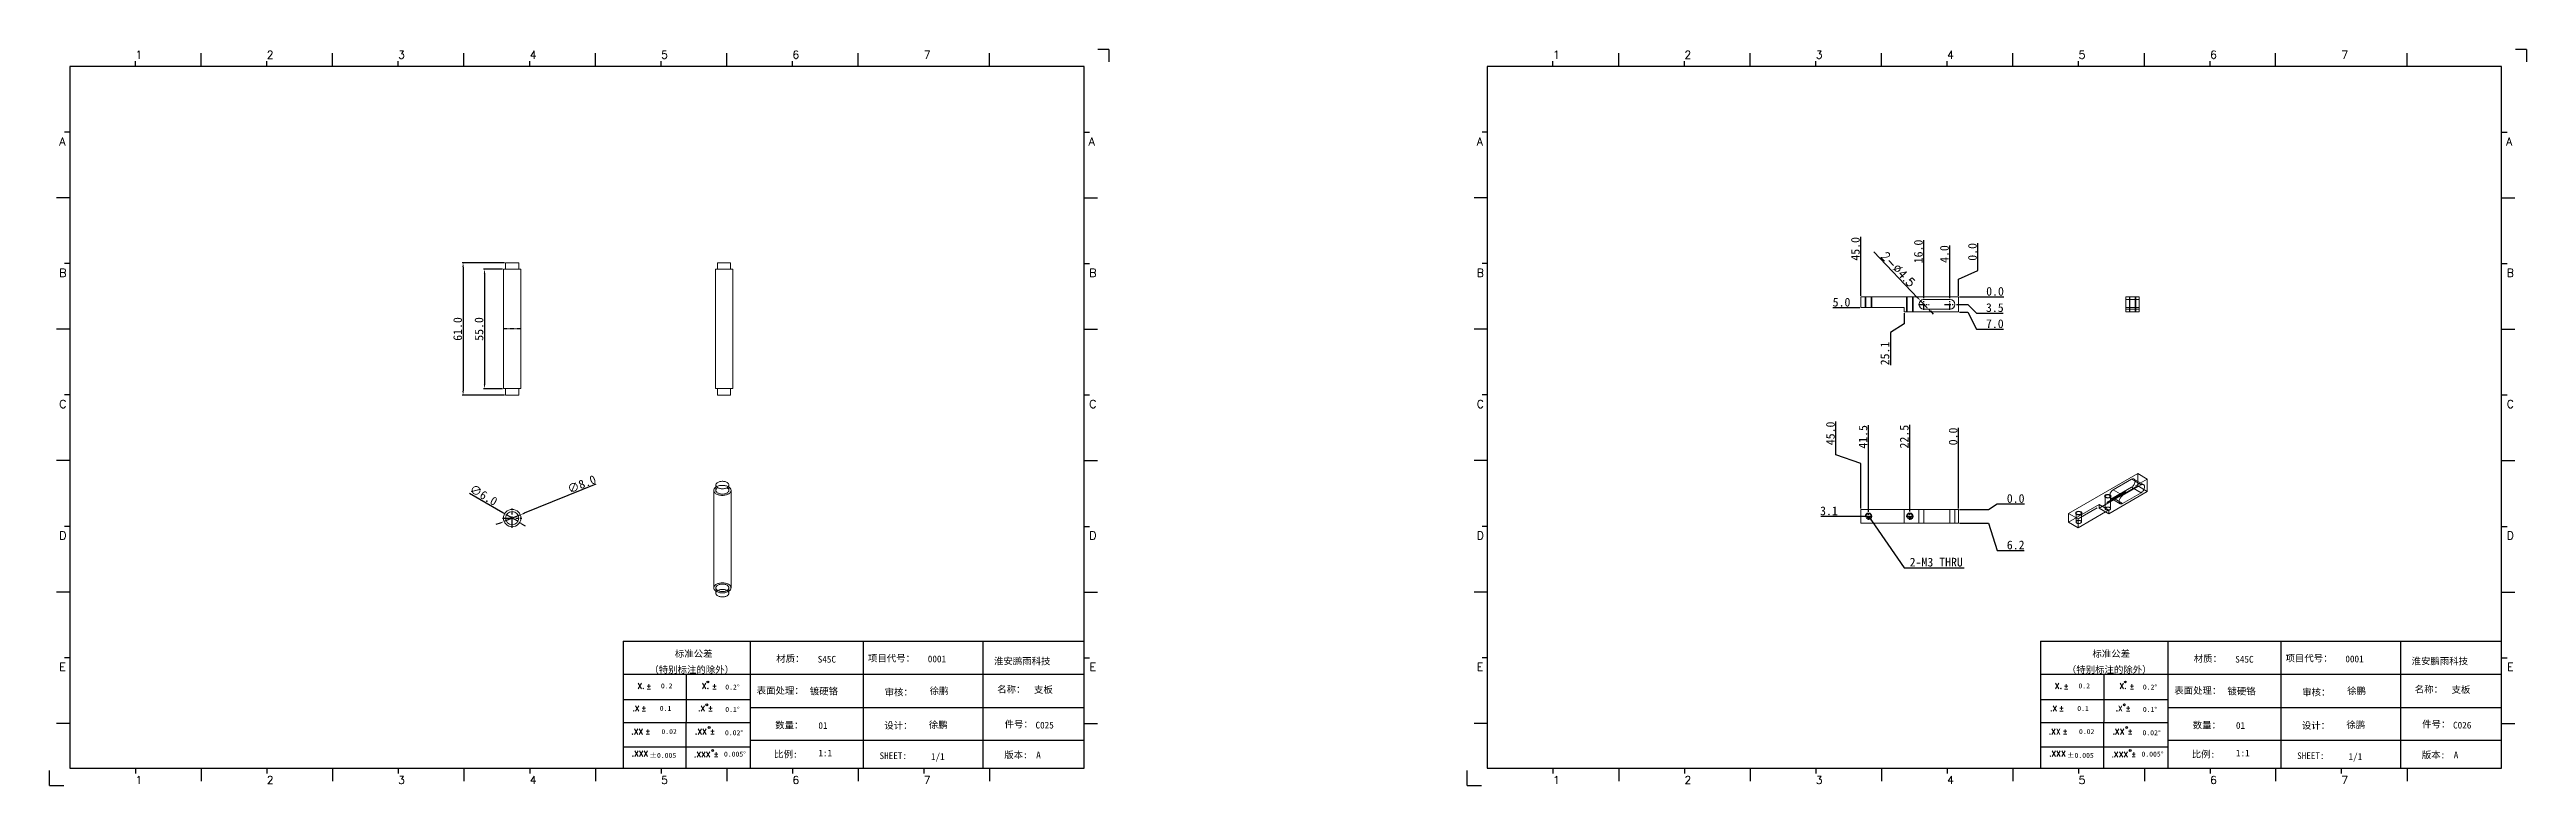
# Model space of a CAD drawing. Extents: x 83 to 30050, y -7164 to 695.
# Drawn here: x 15985 to 17126, y -1686 to -1347 of the extents above; entities that cross this region are included whole.
import ezdxf
from ezdxf.enums import TextEntityAlignment as Align

# ---------------------------------------------------------------- set-up
doc = ezdxf.new("R2010")
doc.units = 0
doc.header["$LTSCALE"] = 8
doc.header["$MEASUREMENT"] = 0
doc.header["$PDSIZE"] = 5
doc.linetypes.add('CENTER', pattern=[2, 1.25, -0.25, 0.25, -0.25])
doc.linetypes.add('HIDDEN', pattern=[1.905, 1.27, -0.635])
doc.layers.get('0').update_dxf_attribs({"linetype": 'CONTINUOUS'})
doc.layers.get('Defpoints').update_dxf_attribs({"linetype": 'CONTINUOUS'})
doc.layers.add('41', color=3, linetype='CONTINUOUS')
doc.layers.add('dim', color=82, linetype='CONTINUOUS', lineweight=9)
doc.layers.add('screw', color=33, linetype='CONTINUOUS', lineweight=13)
doc.styles.add('SIMPLEX', font='SIMPLEX')
doc.styles.get("Standard").update_dxf_attribs({"font": '', "height": 4})
doc.styles.add('TXT', font='txt.shx', dxfattribs={"bigfont": 'gbcbig.shx'})
doc.styles.get('Standard').set_extended_font_data('SimSun')
doc.dimstyles.new('ISO-25', dxfattribs={"dimtxt": 6, "dimasz": 2.5, "dimexe": 1.25, "dimexo": 0.625, "dimtad": 1, "dimdec": 1, "dimzin": 1, "dimdsep": 46, "dimtxsty": 'Standard', "dimcen": 2.5, "dimadec": 0, "dimazin": 0, "dimtm": 1e-09, "dimtfac": 1, "dimtdec": 1, "dimtmove": 0, "dimatfit": 3, "dimfxl": 1, "dimtolj": 1, "dimtzin": 0, "dimarcsym": 0})

# ---------------------------------------------------------------- blocks, each defined once
blk = doc.blocks.new('A$C0BB32EA6')
at = {"layer": '41'}
for p, q in [((615.6, 427.8), (12, 427.8)), ((12, 427.8), (12, 10.3)), ((51.1, 427.8), (51.1, 431)), ((90.2, 427.8), (90.2, 435.7)), ((129.3, 427.8), (129.3, 431)), ((129.3, 427.8), (129.3, 431)), ((129.3, 427.8), (129.3, 431)), ((168.4, 427.8), (168.4, 435.7)), ((168.4, 427.8), (168.4, 435.7)), ((168.4, 427.8), (168.4, 435.7)), ((207.5, 427.8), (207.5, 431)), ((207.5, 427.8), (207.5, 431)), ((246.6, 427.8), (246.6, 435.7)), ((246.6, 427.8), (246.6, 435.7)), ((285.7, 427.8), (285.7, 431)), ((324.8, 427.8), (324.8, 435.7)), ((363.9, 427.8), (363.9, 431)), ((403, 427.8), (403, 435.7)), ((442.1, 427.8), (442.1, 431)), ((481.1, 427.8), (481.1, 435.7)), ((559.3, 427.8), (559.3, 435.7)), ((615.6, 10.3), (615.6, 427.8)), ((12, 388.8), (8.9, 388.8)), ((615.6, 388.8), (618.8, 388.8)), ((12, 349.7), (4.2, 349.7)), ((615.6, 349.7), (623.5, 349.7)), ((12, 310.6), (8.9, 310.6)), ((615.6, 310.6), (618.8, 310.6)), ((12, 271.5), (4.2, 271.5)), ((615.6, 271.5), (623.5, 271.5)), ((12, 232.4), (8.9, 232.4)), ((615.6, 232.4), (618.8, 232.4)), ((12, 193.3), (4.2, 193.3)), ((615.6, 193.3), (623.5, 193.3)), ((12, 154.2), (8.9, 154.2)), ((615.6, 154.2), (618.8, 154.2)), ((12, 115.1), (4.2, 115.1)), ((615.6, 115.1), (623.5, 115.1)), ((12, 76), (8.9, 76)), ((341.3, 85.8), (615.6, 85.8)), ((341.3, 85.8), (341.3, 10.3)), ((416.9, 85.8), (416.9, 10.3)), ((484.2, 85.8), (484.2, 10.3)), ((555.4, 85.7), (555.4, 10.2)), ((615.6, 76), (618.8, 76)), ((615.6, 66.1), (341.3, 66.1)), ((378.9, 10), (379.1, 65.8)), ((341.3, 51.1), (416.9, 51.1)), ((615.6, 46.2), (416.9, 46.2)), ((12, 36.9), (4.2, 36.9)), ((341.3, 37.5), (401.1, 37.5)), ((341.3, 37.5), (416.9, 37.5)), ((615.6, 36.9), (623.5, 36.9)), ((341.3, 23), (401.9, 23)), ((341.3, 23), (401.9, 23)), ((341.3, 23), (401.9, 23)), ((341.3, 23), (401.9, 23)), ((341.3, 23), (401.9, 23)), ((341.3, 23), (416.9, 23)), ((615.6, 26.7), (416.9, 26.7)), ((12, 10.3), (615.6, 10.3)), ((51.1, 10.3), (51.1, 7.2)), ((90.2, 10.3), (90.2, 2.5)), ((129.3, 10.3), (129.3, 7.2)), ((168.4, 10.3), (168.4, 2.5)), ((207.5, 10.3), (207.5, 7.2)), ((246.6, 10.3), (246.6, 2.5)), ((285.7, 10.3), (285.7, 7.2)), ((324.8, 10.3), (324.8, 2.5)), ((326.3, 10.3), (401.9, 10.3)), ((363.9, 10.3), (363.9, 7.2)), ((403, 10.3), (403, 2.5)), ((442.1, 10.3), (442.1, 7.2)), ((481.1, 10.3), (481.1, 2.5)), ((520.2, 10.3), (520.2, 7.2)), ((559.3, 10.3), (559.3, 2.5))]:
    blk.add_line(p, q, dxfattribs=at)
at = {"layer": '41', "linetype": 'Continuous'}
for p, q in [((630.4, 437.9), (623.8, 437.9)), ((630.4, 437.9), (630.4, 430.6)), ((0, 0), (0, 9)), ((0, 0), (8.6, 0))]:
    blk.add_line(p, q, dxfattribs=at)
at = {"layer": '41'}
for centre in [(391.7, 61.6), (391.1, 48), (392.5, 34.5), (394.6, 20.8)]:
    blk.add_circle(centre, 0.516, dxfattribs=at)
at = {"layer": '41', "style": 'SIMPLEX'}
for s, height, p in [('1', 4.69, (51.1, 432.5)), ('2', 4.69, (129.3, 432.5)), ('3', 4.69, (207.5, 432.5)), ('4', 4.69, (285.7, 432.5)), ('5', 4.69, (363.9, 432.5)), ('6', 4.69, (442.1, 432.5)), ('7', 4.69, (520.2, 432.5)), ('A', 4.75, (5.8, 380.9)), ('A', 4.75, (618.3, 380.9)), ('B', 4.75, (5.8, 302.7)), ('B', 4.75, (618.7, 302.7)), ('C', 4.75, (5.8, 224.6)), ('C', 4.75, (618.7, 224.6)), ('D', 4.75, (5.8, 146.4)), ('D', 4.75, (618.7, 146.4)), ('E', 4.75, (5.8, 68.2)), ('X.', 3.28, (349.8, 57.5)), ('%%p', 3.28, (355, 57.4)), ('X.', 3.28, (388.2, 57.5)), ('%%p', 3.28, (394.1, 57.4)), ('E', 4.75, (618.9, 68.2)), ('.X', 3.28, (346.9, 44.2)), ('%%p', 3.28, (352.1, 44.3)), ('.X', 3.28, (385.9, 44.2)), ('%%p', 3.28, (391.8, 44.3)), ('.XX', 3.28, (346.2, 30.4)), ('%%p', 3.28, (354.4, 30.5)), ('.XX', 3.28, (384.1, 30.4)), ('%%p', 3.28, (393, 30.5)), ('.XXX', 3.28, (383.5, 16.8)), ('%%p', 3.28, (395.1, 17)), ('1', 4.69, (51.1, 0.9)), ('2', 4.69, (129.3, 0.9)), ('3', 4.69, (207.5, 0.9)), ('4', 4.69, (285.7, 0.9)), ('5', 4.69, (363.9, 0.9)), ('6', 4.69, (442.1, 0.9)), ('7', 4.69, (520.2, 0.9))]:
    blk.add_text(s, height=height, dxfattribs=at).set_placement(p)
at = {"layer": '41', "linetype": 'Continuous'}
for s, p in [('标准公差', (372.1, 76.4)), ('材质：', (432.4, 73.5)), ('项目代号：', (487, 73.7)), ('淮安鹏雨科技', (562, 72)), ('（特别标注的除外）', (356.9, 66.9)), ('表面处理：', (420.8, 54.5)), ('名称：', (563.9, 55.2)), ('审核：', (496.9, 53.5)), ('数量：', (431.8, 33.9)), ('设计：', (496.7, 33.7)), ('件号：', (568.3, 34.5)), ('比例:', (431.2, 16.6)), ('SHEET:', (493.9, 15.7)), ('1/1', (524.5, 15.2)), ('版本:', (568.1, 16.2))]:
    blk.add_text(s, height=4, dxfattribs=at).set_placement(p)
at = {"layer": '41'}
for s, p in [('0.2', (363.8, 57.8)), ('0.2%%D', (402.1, 57.1)), ('0.1', (363.1, 44.4)), ('0.1%%D', (402.1, 43.8)), ('0.02', (364.1, 30.6)), ('0.02%%D', (401.9, 29.9)), ('0.005%%D', (401.3, 17.2))]:
    blk.add_text(s, height=2.93, dxfattribs=at).set_placement(p)
at = {"layer": '41', "style": 'SIMPLEX'}
blk.add_text('.XXX', height=3.28, dxfattribs=at).set_placement((351.3, 18.9), align=Align.MIDDLE_CENTER)
at = {"layer": '41'}
blk.add_text('%%P0.005', height=2.93, dxfattribs=at).set_placement((364.9, 17.9), align=Align.MIDDLE_CENTER)
at = {"layer": '41', "linetype": 'Continuous'}
for tag, p in [('材质', (457.1, 73.1)), ('代号', (522.6, 73.3)), ('审核', (523.7, 54.3)), ('名称', (585.8, 55)), ('表面处理', (452.4, 54.1)), ('数量', (457.5, 33.7)), ('设计', (523.2, 34.1)), ('件号', (586.7, 33.9)), ('比例', (457.5, 17.3)), ('版本', (587.1, 16.2))]:
    blk.add_attdef(tag, p, '', height=4, dxfattribs=at)
blk = doc.blocks.new('*D516')
at = {"layer": 'Defpoints', "color": 0}
for p in [(16195.7, -1561.3), (16200.8, -1564.3)]:
    blk.add_point(p, dxfattribs=at)
at = {"layer": 'dim', "color": 0, "lineweight": -2}
for p, q in [((16178.6, -1551.3), (16194, -1560.3)), ((16200.8, -1564.3), (16195.7, -1561.3)), ((16202.6, -1565.4), (16204.3, -1566.4))]:
    blk.add_line(p, q, dxfattribs=at)
at = {"layer": 'dim', "color": 0}
for points in [[(16194.1, -1560), (16193.8, -1560.6), (16195.7, -1561.3)], [(16202.7, -1565.1), (16202.4, -1565.6), (16200.8, -1564.3)]]:
    blk.add_solid(points, dxfattribs=at)
at = {"layer": 'dim', "color": 0, "insert": (16185.1, -1552.2), "char_height": 4, "attachment_point": 5, "rotation": 329.5926}
blk.add_mtext('\\A1;∅6.0', dxfattribs=at)
blk = doc.blocks.new('*D517')
at = {"layer": 'Defpoints', "color": 0}
for p in [(16202, -1561.3), (16194.6, -1564.3)]:
    blk.add_point(p, dxfattribs=at)
at = {"layer": 'dim', "color": 0, "lineweight": -2}
for p, q in [((16236.8, -1547.2), (16203.8, -1560.6)), ((16194.6, -1564.3), (16202, -1561.3)), ((16192.7, -1565.1), (16190.8, -1565.8))]:
    blk.add_line(p, q, dxfattribs=at)
at = {"layer": 'dim', "color": 0}
for points in [[(16203.7, -1560.3), (16204, -1560.9), (16202, -1561.3)], [(16192.6, -1564.8), (16192.8, -1565.4), (16194.6, -1564.3)]]:
    blk.add_solid(points, dxfattribs=at)
at = {"layer": 'dim', "color": 0, "insert": (16230.3, -1547.2), "char_height": 4, "attachment_point": 5, "rotation": 22.0022}
blk.add_mtext('\\A1;∅8.0', dxfattribs=at)
blk = doc.blocks.new('*D518')
at = {"layer": 'Defpoints', "color": 0}
for p in [(16194.3, -1448.2), (16185.5, -1503.2), (16194.3, -1503.2)]:
    blk.add_point(p, dxfattribs=at)
at = {"layer": 'dim', "color": 0, "lineweight": -2}
for p, q in [((16193.8, -1448.2), (16185, -1448.2)), ((16185.5, -1450.2), (16185.5, -1501.2)), ((16193.8, -1503.2), (16185, -1503.2))]:
    blk.add_line(p, q, dxfattribs=at)
at = {"layer": 'dim', "color": 0}
for points in [[(16185.2, -1450.2), (16185.9, -1450.2), (16185.5, -1448.2)], [(16185.2, -1501.2), (16185.9, -1501.2), (16185.5, -1503.2)]]:
    blk.add_solid(points, dxfattribs=at)
at = {"layer": 'dim', "color": 0, "insert": (16183, -1475.7), "char_height": 4, "attachment_point": 5, "rotation": 90}
blk.add_mtext('\\A1;55.0', dxfattribs=at)
blk = doc.blocks.new('*D519')
at = {"layer": 'Defpoints', "color": 0}
for p in [(16195.3, -1445.2), (16175.7, -1506.2), (16195.3, -1506.2)]:
    blk.add_point(p, dxfattribs=at)
at = {"layer": 'dim', "color": 0, "lineweight": -2}
for p, q in [((16194.8, -1445.2), (16175.2, -1445.2)), ((16175.7, -1447.2), (16175.7, -1504.2)), ((16194.8, -1506.2), (16175.2, -1506.2))]:
    blk.add_line(p, q, dxfattribs=at)
at = {"layer": 'dim', "color": 0}
for points in [[(16175.3, -1447.2), (16176, -1447.2), (16175.7, -1445.2)], [(16175.3, -1504.2), (16176, -1504.2), (16175.7, -1506.2)]]:
    blk.add_solid(points, dxfattribs=at)
at = {"layer": 'dim', "color": 0, "insert": (16173.2, -1475.7), "char_height": 4, "attachment_point": 5, "rotation": 90}
blk.add_mtext('\\A1;61.0', dxfattribs=at)
blk = doc.blocks.new('screw_m3_l')
at = {"layer": 'screw', "color": 1, "linetype": 'CENTER', "ltscale": 0.1905}
for p, q in [((-1.65, 0), (1.65, 0)), ((0, -1.65), (0, 1.65))]:
    blk.add_line(p, q, dxfattribs=at)
at = {"layer": 'screw', "color": 33, "linetype": 'Continuous'}
blk.add_circle((0, 0), 1.25, dxfattribs=at)
at = {"layer": 'screw', "color": 92, "linetype": 'Continuous'}
blk.add_arc((0, 0), 1.5, 270, 180, dxfattribs=at)
at = {"layer": 'screw', "color": 6, "linetype": 'Continuous', "style": 'TXT'}
blk.add_text('M3', height=0.6, dxfattribs=at).set_placement((-0.51, -0.75))
blk = doc.blocks.new('*D520')
at = {"layer": 'Defpoints', "color": 0}
for p in [(16864.4, -1460.9), (16864.4, -1460.9), (16876.7, -1460.9)]:
    blk.add_point(p, dxfattribs=at)
at = {"layer": 'dim', "color": 0, "lineweight": -2}
blk.add_line((16864.9, -1460.9), (16885.2, -1460.9), dxfattribs=at)
at = {"layer": 'dim', "color": 0, "insert": (16881.2, -1458.4), "char_height": 4, "attachment_point": 5}
blk.add_mtext('\\A1;0.0', dxfattribs=at)
blk = doc.blocks.new('*D521')
at = {"layer": 'Defpoints', "color": 0}
for p in [(16862.9, -1464.4), (16864.4, -1460.9), (16876.7, -1468.4)]:
    blk.add_point(p, dxfattribs=at)
at = {"layer": 'dim', "color": 0, "lineweight": -2}
for p, q in [((16863.4, -1464.4), (16868.7, -1464.4)), ((16868.7, -1464.4), (16872.7, -1468.4)), ((16872.7, -1468.4), (16885, -1468.4))]:
    blk.add_line(p, q, dxfattribs=at)
at = {"layer": 'dim', "color": 0, "insert": (16881.1, -1465.9), "char_height": 4, "attachment_point": 5}
blk.add_mtext('\\A1;3.5', dxfattribs=at)
blk = doc.blocks.new('*D522')
at = {"layer": 'Defpoints', "color": 0}
for p in [(16864.4, -1460.9), (16864.4, -1467.9), (16876.7, -1475.8)]:
    blk.add_point(p, dxfattribs=at)
at = {"layer": 'dim', "color": 0, "lineweight": -2}
for p, q in [((16864.9, -1467.9), (16868.7, -1467.9)), ((16868.7, -1467.9), (16872.7, -1475.8)), ((16872.7, -1475.8), (16885.1, -1475.8))]:
    blk.add_line(p, q, dxfattribs=at)
at = {"layer": 'dim', "color": 0, "insert": (16881.1, -1473.3), "char_height": 4, "attachment_point": 5}
blk.add_mtext('\\A1;7.0', dxfattribs=at)
blk = doc.blocks.new('*D523')
at = {"layer": 'Defpoints', "color": 0}
for p in [(16814.9, -1465.9), (16819.4, -1465.9), (16864.4, -1460.9)]:
    blk.add_point(p, dxfattribs=at)
at = {"layer": 'dim', "color": 0, "lineweight": -2}
blk.add_line((16818.9, -1465.9), (16806.5, -1465.9), dxfattribs=at)
at = {"layer": 'dim', "color": 0, "insert": (16810.5, -1463.4), "char_height": 4, "attachment_point": 5}
blk.add_mtext('\\A1;5.0', dxfattribs=at)
blk = doc.blocks.new('*D524')
at = {"layer": 'Defpoints', "color": 0}
for p in [(16873.3, -1444.7), (16864.4, -1460.9), (16864.4, -1460.9)]:
    blk.add_point(p, dxfattribs=at)
at = {"layer": 'dim', "color": 0, "lineweight": -2}
for p, q in [((16873.3, -1448.7), (16873.3, -1436.2)), ((16864.4, -1452.7), (16873.3, -1448.7)), ((16864.4, -1460.4), (16864.4, -1452.7))]:
    blk.add_line(p, q, dxfattribs=at)
at = {"layer": 'dim', "color": 0, "insert": (16870.8, -1440.2), "char_height": 4, "attachment_point": 5, "rotation": 90}
blk.add_mtext('\\A1;0.0', dxfattribs=at)
blk = doc.blocks.new('*D525')
at = {"layer": 'Defpoints', "color": 0}
for p in [(16860.4, -1445.7), (16860.4, -1461.9), (16864.4, -1460.9)]:
    blk.add_point(p, dxfattribs=at)
at = {"layer": 'dim', "color": 0, "lineweight": -2}
blk.add_line((16860.4, -1461.4), (16860.4, -1437.2), dxfattribs=at)
at = {"layer": 'dim', "color": 0, "insert": (16857.9, -1441.2), "char_height": 4, "attachment_point": 5, "rotation": 90}
blk.add_mtext('\\A1;4.0', dxfattribs=at)
blk = doc.blocks.new('*D526')
at = {"layer": 'Defpoints', "color": 0}
for p in [(16848.4, -1445.7), (16848.4, -1461.9), (16864.4, -1460.9)]:
    blk.add_point(p, dxfattribs=at)
at = {"layer": 'dim', "color": 0, "lineweight": -2}
blk.add_line((16848.4, -1461.4), (16848.4, -1434.8), dxfattribs=at)
at = {"layer": 'dim', "color": 0, "insert": (16845.9, -1440), "char_height": 4, "attachment_point": 5, "rotation": 90}
blk.add_mtext('\\A1;16.0', dxfattribs=at)
blk = doc.blocks.new('*D527')
at = {"layer": 'Defpoints', "color": 0}
for p in [(16839.4, -1467.9), (16864.4, -1460.9), (16833, -1481.3)]:
    blk.add_point(p, dxfattribs=at)
at = {"layer": 'dim', "color": 0, "lineweight": -2}
for p, q in [((16839.4, -1468.4), (16839.4, -1473.3)), ((16839.4, -1473.3), (16833, -1477.3)), ((16833, -1477.3), (16833, -1492.3))]:
    blk.add_line(p, q, dxfattribs=at)
at = {"layer": 'dim', "color": 0, "insert": (16830.5, -1487), "char_height": 4, "attachment_point": 5, "rotation": 90}
blk.add_mtext('\\A1;25.1', dxfattribs=at)
blk = doc.blocks.new('*D528')
at = {"layer": 'Defpoints', "color": 0}
for p in [(16819.4, -1444.7), (16819.4, -1460.9), (16864.4, -1460.9)]:
    blk.add_point(p, dxfattribs=at)
at = {"layer": 'dim', "color": 0, "lineweight": -2}
blk.add_line((16819.4, -1460.4), (16819.4, -1433.3), dxfattribs=at)
at = {"layer": 'dim', "color": 0, "insert": (16816.9, -1438.8), "char_height": 4, "attachment_point": 5, "rotation": 90}
blk.add_mtext('\\A1;45.0', dxfattribs=at)
blk = doc.blocks.new('*D529')
at = {"layer": 'Defpoints', "color": 0}
for p in [(16846.9, -1462.7), (16850, -1466)]:
    blk.add_point(p, dxfattribs=at)
at = {"layer": 'dim', "color": 0, "lineweight": -2}
for p, q in [((16825.4, -1440.1), (16845.5, -1461.3)), ((16850, -1466), (16846.9, -1462.7)), ((16851.4, -1467.4), (16852.7, -1468.9))]:
    blk.add_line(p, q, dxfattribs=at)
at = {"layer": 'dim', "color": 0}
for points in [[(16845.7, -1461), (16845.3, -1461.5), (16846.9, -1462.7)], [(16851.6, -1467.2), (16851.1, -1467.7), (16850, -1466)]]:
    blk.add_solid(points, dxfattribs=at)
at = {"layer": 'dim', "color": 0, "insert": (16835.3, -1446.9), "char_height": 4, "attachment_point": 5, "rotation": 313.5123}
blk.add_mtext('\\A1;{\\Ftxt,bigfont|c134; 2-∅4.5}', dxfattribs=at)
blk = doc.blocks.new('*D530')
at = {"layer": 'Defpoints', "color": 0}
for p in [(16864.4, -1558.9), (16864.4, -1558.9), (16886.2, -1556.3)]:
    blk.add_point(p, dxfattribs=at)
at = {"layer": 'dim', "color": 0, "lineweight": -2}
for p, q in [((16864.9, -1558.9), (16878.2, -1558.9)), ((16878.2, -1558.9), (16882.2, -1556.3)), ((16882.2, -1556.3), (16894.7, -1556.3))]:
    blk.add_line(p, q, dxfattribs=at)
at = {"layer": 'dim', "color": 0, "insert": (16890.7, -1553.8), "char_height": 4, "attachment_point": 5}
blk.add_mtext('\\A1;0.0', dxfattribs=at)
blk = doc.blocks.new('*D531')
at = {"layer": 'Defpoints', "color": 0}
for p in [(16809, -1562), (16821.7, -1562), (16864.4, -1558.9)]:
    blk.add_point(p, dxfattribs=at)
at = {"layer": 'dim', "color": 0, "lineweight": -2}
blk.add_line((16821.2, -1562), (16800.9, -1562), dxfattribs=at)
at = {"layer": 'dim', "color": 0, "insert": (16804.7, -1559.5), "char_height": 4, "attachment_point": 5}
blk.add_mtext('\\A1;3.1', dxfattribs=at)
blk = doc.blocks.new('*D532')
at = {"layer": 'Defpoints', "color": 0}
for p in [(16864.4, -1558.9), (16864.4, -1565.1), (16886.2, -1577.7)]:
    blk.add_point(p, dxfattribs=at)
at = {"layer": 'dim', "color": 0, "lineweight": -2}
for p, q in [((16864.9, -1565.1), (16878.2, -1565.1)), ((16878.2, -1565.1), (16882.2, -1577.7)), ((16882.2, -1577.7), (16894.6, -1577.7))]:
    blk.add_line(p, q, dxfattribs=at)
at = {"layer": 'dim', "color": 0, "insert": (16890.7, -1575.2), "char_height": 4, "attachment_point": 5}
blk.add_mtext('\\A1;6.2', dxfattribs=at)
blk = doc.blocks.new('*D533')
at = {"layer": 'Defpoints', "color": 0}
for p in [(16864.4, -1529.7), (16864.4, -1558.9), (16864.4, -1558.9)]:
    blk.add_point(p, dxfattribs=at)
at = {"layer": 'dim', "color": 0, "lineweight": -2}
blk.add_line((16864.4, -1558.4), (16864.4, -1521.2), dxfattribs=at)
at = {"layer": 'dim', "color": 0, "insert": (16861.9, -1525.2), "char_height": 4, "attachment_point": 5, "rotation": 90}
blk.add_mtext('\\A1;0.0', dxfattribs=at)
blk = doc.blocks.new('*D534')
at = {"layer": 'Defpoints', "color": 0}
for p in [(16841.9, -1531.2), (16841.9, -1560.3), (16864.4, -1558.9)]:
    blk.add_point(p, dxfattribs=at)
at = {"layer": 'dim', "color": 0, "lineweight": -2}
blk.add_line((16841.9, -1559.8), (16841.9, -1519.9), dxfattribs=at)
at = {"layer": 'dim', "color": 0, "insert": (16839.4, -1525.3), "char_height": 4, "attachment_point": 5, "rotation": 90}
blk.add_mtext('\\A1;22.5', dxfattribs=at)
blk = doc.blocks.new('*D535')
at = {"layer": 'Defpoints', "color": 0}
for p in [(16822.9, -1531.3), (16822.9, -1560.5), (16864.4, -1558.9)]:
    blk.add_point(p, dxfattribs=at)
at = {"layer": 'dim', "color": 0, "lineweight": -2}
blk.add_line((16822.9, -1560), (16822.9, -1520), dxfattribs=at)
at = {"layer": 'dim', "color": 0, "insert": (16820.4, -1525.4), "char_height": 4, "attachment_point": 5, "rotation": 90}
blk.add_mtext('\\A1;41.5', dxfattribs=at)
blk = doc.blocks.new('*D536')
at = {"layer": 'Defpoints', "color": 0}
for p in [(16807.9, -1529.7), (16819.4, -1558.9), (16864.4, -1558.9)]:
    blk.add_point(p, dxfattribs=at)
at = {"layer": 'dim', "color": 0, "lineweight": -2}
for p, q in [((16807.9, -1533.7), (16807.9, -1518.3)), ((16819.4, -1537.7), (16807.9, -1533.7)), ((16819.4, -1558.4), (16819.4, -1537.7))]:
    blk.add_line(p, q, dxfattribs=at)
at = {"layer": 'dim', "color": 0, "insert": (16805.4, -1523.8), "char_height": 4, "attachment_point": 5, "rotation": 90}
blk.add_mtext('\\A1;45.0', dxfattribs=at)

msp = doc.modelspace()

# ---------------------------------------------------------------- linework, layer by layer
at = {"color": 7, "linetype": 'Continuous', "lineweight": 15}
for p, q in [((16194.262, -1448.168), (16194.262, -1503.168)), ((16202.262, -1448.168), (16194.262, -1448.168)), ((16195.262, -1445.168), (16195.262, -1448.168)), ((16195.262, -1445.168), (16201.262, -1445.168)), ((16201.262, -1448.168), (16201.262, -1445.168)), ((16202.262, -1503.168), (16202.262, -1448.168)), ((16291.892, -1448.168), (16291.892, -1503.168)), ((16295.892, -1448.168), (16291.892, -1448.168)), ((16292.892, -1445.168), (16292.892, -1448.168)), ((16292.892, -1445.168), (16298.892, -1445.168)), ((16299.892, -1448.168), (16295.892, -1448.168)), ((16298.892, -1448.168), (16298.892, -1445.168)), ((16299.892, -1503.168), (16299.892, -1448.168)), ((16864.428, -1460.856), (16819.428, -1460.856)), ((16819.428, -1465.856), (16819.428, -1460.856)), ((16839.352, -1465.856), (16819.428, -1465.856)), ((16839.352, -1465.856), (16839.352, -1467.856)), ((16839.352, -1467.856), (16864.428, -1467.856)), ((16860.428, -1462.106), (16848.428, -1462.106)), ((16848.428, -1466.606), (16860.428, -1466.606)), ((16864.428, -1467.856), (16864.428, -1460.856)), ((16941.449, -1467.856), (16941.449, -1460.856)), ((16947.649, -1460.856), (16941.449, -1460.856)), ((16947.649, -1467.856), (16941.449, -1467.856)), ((16947.649, -1467.856), (16947.649, -1460.856)), ((16202.262, -1503.168), (16194.262, -1503.168)), ((16195.262, -1503.168), (16195.262, -1506.168)), ((16201.262, -1506.168), (16201.262, -1503.168)), ((16295.892, -1503.168), (16291.892, -1503.168)), ((16292.892, -1503.168), (16292.892, -1506.168)), ((16299.892, -1503.168), (16295.892, -1503.168)), ((16298.892, -1506.168), (16298.892, -1503.168)), ((16201.262, -1506.168), (16195.262, -1506.168)), ((16295.892, -1506.168), (16292.892, -1506.168)), ((16298.892, -1506.168), (16295.892, -1506.168)), ((16291.091, -1550.042), (16291.091, -1594.951)), ((16292.091, -1547.592), (16292.091, -1548.514)), ((16298.091, -1548.514), (16298.091, -1547.592)), ((16299.091, -1594.951), (16299.091, -1550.042)), ((16946.895, -1542.298), (16915.075, -1560.667)), ((16929.164, -1558.249), (16946.895, -1548.014)), ((16933.548, -1560.78), (16951.279, -1550.544)), ((16944.067, -1544.951), (16935.582, -1549.85)), ((16935.582, -1553.524), (16944.067, -1548.626)), ((16946.895, -1548.014), (16946.895, -1542.298)), ((16951.279, -1544.829), (16946.895, -1542.298)), ((16951.279, -1550.544), (16946.895, -1548.014)), ((16951.279, -1550.544), (16951.279, -1544.829)), ((16819.428, -1558.885), (16819.428, -1565.085)), ((16839.352, -1558.885), (16819.428, -1558.885)), ((16839.352, -1558.885), (16864.428, -1558.885)), ((16839.352, -1565.085), (16839.352, -1558.885)), ((16864.428, -1565.085), (16864.428, -1558.885)), ((16929.164, -1556.616), (16915.075, -1564.75)), ((16915.075, -1564.75), (16915.075, -1560.667)), ((16919.459, -1567.281), (16932.134, -1559.964)), ((16929.164, -1556.616), (16929.164, -1558.249)), ((16933.548, -1560.78), (16929.164, -1558.249)), ((16819.428, -1565.085), (16839.352, -1565.085)), ((16839.352, -1565.085), (16864.428, -1565.085)), ((16915.075, -1564.75), (16919.459, -1567.281)), ((16292.091, -1594.951), (16292.091, -1597.401)), ((16298.091, -1597.401), (16298.091, -1594.951))]:
    msp.add_line(p, q, dxfattribs=at)
at = {"color": 7, "linetype": 'Continuous', "lineweight": 0}
for p, q in [((16821.428, -1460.856), (16821.428, -1465.856)), ((16824.428, -1460.856), (16824.428, -1465.856)), ((16840.428, -1460.856), (16840.428, -1467.856)), ((16843.428, -1460.856), (16843.428, -1467.856)), ((16943.049, -1460.856), (16943.049, -1467.856)), ((16943.049, -1460.856), (16943.049, -1465.856)), ((16946.049, -1460.856), (16946.049, -1467.856)), ((16946.049, -1460.856), (16946.049, -1465.856))]:
    msp.add_line(p, q, dxfattribs=at)
at = {"color": 7, "linetype": 'HIDDEN', "lineweight": 0}
for p, q in [((16821.678, -1460.856), (16821.678, -1465.856)), ((16824.178, -1465.856), (16824.178, -1460.856)), ((16840.678, -1460.856), (16840.678, -1467.856)), ((16843.178, -1467.856), (16843.178, -1460.856)), ((16947.649, -1462.106), (16941.449, -1462.106)), ((16947.649, -1465.856), (16941.449, -1465.856)), ((16947.649, -1466.606), (16941.449, -1466.606)), ((16943.299, -1460.856), (16943.299, -1467.856)), ((16945.799, -1467.856), (16945.799, -1460.856)), ((16292.091, -1548.514), (16292.091, -1550.042)), ((16298.091, -1550.042), (16298.091, -1548.514)), ((16919.459, -1563.198), (16951.279, -1544.829)), ((16948.451, -1547.482), (16939.966, -1552.381)), ((16939.966, -1556.055), (16948.451, -1551.157)), ((16948.451, -1551.157), (16944.067, -1548.626)), ((16949.576, -1547.371), (16945.192, -1544.84)), ((16948.451, -1547.482), (16945.658, -1545.87)), ((16846.178, -1558.885), (16846.178, -1565.085)), ((16848.428, -1565.085), (16848.428, -1558.885)), ((16860.428, -1565.085), (16860.428, -1558.885)), ((16862.678, -1565.085), (16862.678, -1558.885)), ((16915.075, -1560.667), (16919.459, -1563.198)), ((16918.492, -1560.504), (16918.492, -1564.586)), ((16920.992, -1564.586), (16920.992, -1560.504)), ((16933.548, -1559.147), (16929.164, -1556.616)), ((16931.927, -1552.748), (16931.927, -1558.464)), ((16932.134, -1559.964), (16933.548, -1559.147)), ((16933.548, -1559.147), (16933.548, -1560.78)), ((16934.427, -1558.464), (16934.427, -1552.748)), ((16934.457, -1553.636), (16938.841, -1556.166)), ((16939.966, -1556.055), (16935.582, -1553.524)), ((16939.966, -1552.381), (16938.764, -1551.687)), ((16919.459, -1567.281), (16919.459, -1563.198))]:
    msp.add_line(p, q, dxfattribs=at)
at = {"color": 1, "linetype": 'CENTER', "ltscale": 0.28575}
for p, q in [((16845.953, -1464.356), (16850.903, -1464.356)), ((16848.428, -1466.831), (16848.428, -1461.881)), ((16857.953, -1464.356), (16862.903, -1464.356)), ((16860.428, -1466.831), (16860.428, -1461.881))]:
    msp.add_line(p, q, dxfattribs=at)
at = {"color": 1, "linetype": 'CENTER', "ltscale": 0.2032}
msp.add_line((16202.262, -1475.668), (16194.262, -1475.668), dxfattribs=at)
at = {"color": 8, "linetype": 'Continuous', "lineweight": 15}
for p, q in [((16938.764, -1551.687), (16935.582, -1549.85)), ((16945.658, -1545.87), (16944.067, -1544.951))]:
    msp.add_line(p, q, dxfattribs=at)
at = {"color": 1, "linetype": 'CENTER', "ltscale": 0.508}
for p, q in [((16198.262, -1567.22), (16198.262, -1558.42)), ((16193.862, -1562.82), (16202.662, -1562.82))]:
    msp.add_line(p, q, dxfattribs=at)
at = {"color": 1, "linetype": 'CENTER', "ltscale": 0.1905}
for p, q in [((16821.278, -1561.985), (16824.578, -1561.985)), ((16822.928, -1563.635), (16822.928, -1560.335)), ((16840.278, -1561.985), (16843.578, -1561.985)), ((16841.928, -1563.635), (16841.928, -1560.335))]:
    msp.add_line(p, q, dxfattribs=at)
at = {"color": 7, "linetype": 'Continuous', "lineweight": 15, "flags": 128}
for points in [[(16297.919, -1548.409), (16297.614, -1548.25), (16297.281, -1548.109), (16296.925, -1547.99), (16296.55, -1547.892), (16296.159, -1547.816), (16295.757, -1547.765), (16295.348, -1547.737), (16294.936, -1547.734), (16294.526, -1547.756), (16294.122, -1547.801), (16293.728, -1547.871), (16293.349, -1547.963), (16292.988, -1548.077), (16292.649, -1548.213), (16292.336, -1548.367), (16292.053, -1548.54), (16291.801, -1548.728), (16291.585, -1548.93), (16291.405, -1549.144), (16291.265, -1549.368), (16291.165, -1549.598), (16291.107, -1549.834), (16291.091, -1550.042)], [(16292.091, -1547.592), (16292.096, -1547.487), (16292.14, -1547.28), (16292.227, -1547.077), (16292.355, -1546.881), (16292.524, -1546.696), (16292.729, -1546.524), (16292.97, -1546.367), (16293.241, -1546.229), (16293.539, -1546.11), (16293.86, -1546.013), (16294.198, -1545.938), (16294.55, -1545.888), (16294.91, -1545.863), (16295.272, -1545.863), (16295.632, -1545.888), (16295.983, -1545.938), (16296.322, -1546.013), (16296.643, -1546.11), (16296.941, -1546.229), (16297.212, -1546.367), (16297.452, -1546.524), (16297.658, -1546.696), (16297.827, -1546.881), (16297.955, -1547.077), (16298.042, -1547.28), (16298.085, -1547.487), (16298.091, -1547.592)], [(16935.582, -1549.85), (16935.39, -1549.974), (16935.201, -1550.123), (16935.017, -1550.295), (16934.842, -1550.487), (16934.678, -1550.697), (16934.527, -1550.921), (16934.391, -1551.156), (16934.272, -1551.399), (16934.173, -1551.646), (16934.094, -1551.894), (16934.037, -1552.139), (16934.002, -1552.377), (16933.991, -1552.605), (16934.002, -1552.82), (16934.037, -1553.018), (16934.094, -1553.197), (16934.173, -1553.354), (16934.272, -1553.487), (16934.391, -1553.593), (16934.527, -1553.671), (16934.678, -1553.721), (16934.842, -1553.741), (16935.017, -1553.731), (16935.201, -1553.691), (16935.39, -1553.622), (16935.582, -1553.524)], [(16944.067, -1548.626), (16944.259, -1548.502), (16944.448, -1548.353), (16944.631, -1548.181), (16944.806, -1547.988), (16944.971, -1547.779), (16945.122, -1547.555), (16945.258, -1547.319), (16945.376, -1547.076), (16945.476, -1546.829), (16945.554, -1546.581), (16945.612, -1546.336), (16945.646, -1546.098), (16945.658, -1545.87), (16945.646, -1545.655), (16945.612, -1545.457), (16945.554, -1545.278), (16945.476, -1545.121), (16945.376, -1544.989), (16945.258, -1544.883), (16945.122, -1544.804), (16944.971, -1544.755), (16944.806, -1544.735), (16944.631, -1544.745), (16944.448, -1544.785), (16944.259, -1544.854), (16944.067, -1544.951)], [(16932.293, -1558.974), (16932.163, -1558.885), (16932.059, -1558.786), (16931.984, -1558.678), (16931.94, -1558.565), (16931.928, -1558.449), (16931.948, -1558.334), (16932, -1558.221), (16932.082, -1558.115), (16932.193, -1558.019), (16932.33, -1557.933), (16932.488, -1557.862), (16932.664, -1557.806), (16932.854, -1557.767), (16933.052, -1557.746), (16933.253, -1557.743), (16933.452, -1557.76), (16933.644, -1557.794), (16933.824, -1557.846), (16933.987, -1557.914), (16934.13, -1557.996), (16934.247, -1558.09), (16934.337, -1558.194), (16934.397, -1558.305), (16934.425, -1558.42), (16934.421, -1558.536), (16934.385, -1558.65), (16934.317, -1558.76), (16934.22, -1558.862), (16934.096, -1558.953), (16933.948, -1559.032), (16933.78, -1559.096), (16933.597, -1559.143), (16933.403, -1559.173), (16933.203, -1559.185), (16933.002, -1559.178), (16932.805, -1559.153), (16932.619, -1559.109), (16932.447, -1559.049), (16932.293, -1558.974)], [(16918.858, -1565.097), (16918.728, -1565.008), (16918.624, -1564.909), (16918.549, -1564.801), (16918.505, -1564.688), (16918.493, -1564.572), (16918.513, -1564.456), (16918.565, -1564.344), (16918.647, -1564.238), (16918.758, -1564.141), (16918.895, -1564.056), (16919.053, -1563.984), (16919.229, -1563.928), (16919.419, -1563.889), (16919.617, -1563.868), (16919.818, -1563.866), (16920.017, -1563.882), (16920.209, -1563.917), (16920.389, -1563.969), (16920.552, -1564.037), (16920.694, -1564.119), (16920.812, -1564.213), (16920.902, -1564.317), (16920.962, -1564.428), (16920.99, -1564.543), (16920.986, -1564.659), (16920.95, -1564.773), (16920.882, -1564.883), (16920.785, -1564.984), (16920.661, -1565.076), (16920.513, -1565.154), (16920.345, -1565.219), (16920.162, -1565.266), (16919.968, -1565.296), (16919.768, -1565.308), (16919.567, -1565.301), (16919.37, -1565.275), (16919.184, -1565.232), (16919.012, -1565.172), (16918.858, -1565.097)], [(16297.919, -1593.318), (16297.614, -1593.159), (16297.281, -1593.019), (16296.925, -1592.899), (16296.55, -1592.801), (16296.159, -1592.726), (16295.757, -1592.674), (16295.348, -1592.647), (16294.936, -1592.644), (16294.526, -1592.665), (16294.122, -1592.711), (16293.728, -1592.78), (16293.349, -1592.873), (16292.988, -1592.987), (16292.649, -1593.122), (16292.336, -1593.277), (16292.053, -1593.449), (16291.801, -1593.638), (16291.585, -1593.84), (16291.405, -1594.054), (16291.265, -1594.277), (16291.165, -1594.508), (16291.107, -1594.743), (16291.091, -1594.981), (16291.118, -1595.218), (16291.186, -1595.453), (16291.296, -1595.682), (16291.447, -1595.903), (16291.635, -1596.114), (16291.861, -1596.313), (16292.091, -1596.479)], [(16297.212, -1593.727), (16296.941, -1593.588), (16296.643, -1593.469), (16296.322, -1593.372), (16295.983, -1593.298), (16295.632, -1593.248), (16295.272, -1593.223), (16294.91, -1593.223), (16294.55, -1593.248), (16294.198, -1593.298), (16293.86, -1593.372), (16293.539, -1593.469), (16293.241, -1593.588), (16292.97, -1593.727), (16292.729, -1593.883), (16292.524, -1594.055), (16292.355, -1594.241), (16292.227, -1594.436), (16292.14, -1594.639), (16292.096, -1594.847), (16292.091, -1594.951)], [(16297.212, -1596.176), (16296.941, -1596.038), (16296.643, -1595.919), (16296.322, -1595.822), (16295.983, -1595.747), (16295.632, -1595.697), (16295.272, -1595.672), (16294.91, -1595.672), (16294.55, -1595.697), (16294.198, -1595.747), (16293.86, -1595.822), (16293.539, -1595.919), (16293.241, -1596.038), (16292.97, -1596.176), (16292.729, -1596.333), (16292.524, -1596.505), (16292.355, -1596.69), (16292.227, -1596.886), (16292.14, -1597.089), (16292.096, -1597.296), (16292.096, -1597.506), (16292.14, -1597.713), (16292.227, -1597.916), (16292.355, -1598.112), (16292.524, -1598.297), (16292.729, -1598.469), (16292.97, -1598.626), (16293.241, -1598.764), (16293.539, -1598.883), (16293.86, -1598.98), (16294.198, -1599.054), (16294.55, -1599.104), (16294.91, -1599.13), (16295.272, -1599.13), (16295.632, -1599.104), (16295.983, -1599.054), (16296.322, -1598.98), (16296.643, -1598.883), (16296.941, -1598.764), (16297.212, -1598.626), (16297.452, -1598.469), (16297.658, -1598.297), (16297.827, -1598.112), (16297.955, -1597.916), (16298.042, -1597.713), (16298.085, -1597.506), (16298.085, -1597.296), (16298.042, -1597.089), (16297.955, -1596.886), (16297.827, -1596.69), (16297.658, -1596.505), (16297.452, -1596.333), (16297.212, -1596.176)]]:
    msp.add_lwpolyline(points, dxfattribs=at)
at = {"color": 7, "linetype": 'HIDDEN', "lineweight": 0, "flags": 128}
for points in [[(16291.091, -1550.042), (16291.091, -1550.071), (16291.118, -1550.309), (16291.186, -1550.543), (16291.296, -1550.772), (16291.447, -1550.993), (16291.635, -1551.205), (16291.861, -1551.404), (16292.121, -1551.588), (16292.412, -1551.756), (16292.731, -1551.906), (16293.076, -1552.036), (16293.442, -1552.145), (16293.826, -1552.232), (16294.222, -1552.296), (16294.628, -1552.335), (16295.039, -1552.351), (16295.451, -1552.341), (16295.859, -1552.308), (16296.258, -1552.25), (16296.645, -1552.169), (16297.016, -1552.066), (16297.366, -1551.941), (16297.693, -1551.796), (16297.991, -1551.632), (16298.259, -1551.451), (16298.493, -1551.256), (16298.692, -1551.047), (16298.852, -1550.828), (16298.972, -1550.601), (16299.051, -1550.368), (16299.088, -1550.131), (16299.091, -1550.042)], [(16297.212, -1548.817), (16297.452, -1548.973), (16297.658, -1549.146), (16297.827, -1549.331), (16297.955, -1549.526), (16298.042, -1549.729), (16298.085, -1549.937), (16298.085, -1550.146), (16298.042, -1550.354), (16297.955, -1550.557), (16297.827, -1550.752), (16297.658, -1550.938), (16297.452, -1551.11), (16297.212, -1551.266), (16296.941, -1551.405), (16296.643, -1551.524), (16296.322, -1551.621), (16295.983, -1551.695), (16295.632, -1551.745), (16295.272, -1551.77), (16294.91, -1551.77), (16294.55, -1551.745), (16294.198, -1551.695), (16293.86, -1551.621), (16293.539, -1551.524), (16293.241, -1551.405), (16292.97, -1551.266), (16292.729, -1551.11), (16292.524, -1550.938), (16292.355, -1550.752), (16292.227, -1550.557), (16292.14, -1550.354), (16292.096, -1550.146), (16292.096, -1549.937), (16292.14, -1549.729), (16292.227, -1549.526), (16292.355, -1549.331), (16292.524, -1549.146), (16292.729, -1548.973), (16292.97, -1548.817), (16293.241, -1548.678), (16293.539, -1548.559), (16293.86, -1548.462), (16294.198, -1548.388), (16294.55, -1548.338), (16294.91, -1548.313), (16295.272, -1548.313), (16295.632, -1548.338), (16295.983, -1548.388), (16296.322, -1548.462), (16296.643, -1548.559), (16296.941, -1548.678), (16297.212, -1548.817)], [(16298.091, -1547.592), (16298.085, -1547.697), (16298.042, -1547.904), (16297.955, -1548.107), (16297.827, -1548.303), (16297.658, -1548.488), (16297.452, -1548.66), (16297.212, -1548.817), (16296.941, -1548.955), (16296.643, -1549.074), (16296.322, -1549.171), (16295.983, -1549.245), (16295.632, -1549.295), (16295.272, -1549.321), (16294.91, -1549.321), (16294.55, -1549.295), (16294.198, -1549.245), (16293.86, -1549.171), (16293.539, -1549.074), (16293.241, -1548.955), (16292.97, -1548.817)], [(16948.451, -1551.157), (16948.643, -1551.033), (16948.832, -1550.883), (16949.015, -1550.712), (16949.19, -1550.519), (16949.355, -1550.31), (16949.506, -1550.086), (16949.642, -1549.85), (16949.76, -1549.607), (16949.86, -1549.36), (16949.938, -1549.112), (16949.996, -1548.867), (16950.03, -1548.629), (16950.042, -1548.401), (16950.03, -1548.186), (16949.996, -1547.988), (16949.938, -1547.809), (16949.86, -1547.652), (16949.76, -1547.52), (16949.642, -1547.414), (16949.506, -1547.335), (16949.355, -1547.286), (16949.19, -1547.266), (16949.015, -1547.276), (16948.832, -1547.316), (16948.643, -1547.385), (16948.451, -1547.482)], [(16918.858, -1561.014), (16918.728, -1560.926), (16918.624, -1560.826), (16918.549, -1560.718), (16918.505, -1560.605), (16918.493, -1560.489), (16918.513, -1560.374), (16918.565, -1560.261), (16918.647, -1560.156), (16918.758, -1560.059), (16918.895, -1559.973), (16919.053, -1559.902), (16919.229, -1559.846), (16919.419, -1559.807), (16919.617, -1559.786), (16919.818, -1559.783), (16920.017, -1559.8), (16920.209, -1559.834), (16920.389, -1559.886), (16920.552, -1559.954), (16920.694, -1560.036), (16920.812, -1560.13), (16920.902, -1560.234), (16920.962, -1560.345), (16920.99, -1560.46), (16920.986, -1560.576), (16920.95, -1560.691), (16920.882, -1560.8), (16920.785, -1560.902), (16920.661, -1560.993), (16920.513, -1561.072), (16920.345, -1561.136), (16920.162, -1561.183), (16919.968, -1561.214), (16919.768, -1561.225), (16919.567, -1561.218), (16919.37, -1561.193), (16919.184, -1561.149), (16919.012, -1561.089), (16918.858, -1561.014)], [(16932.293, -1553.258), (16932.163, -1553.17), (16932.059, -1553.07), (16931.984, -1552.963), (16931.94, -1552.849), (16931.928, -1552.733), (16931.948, -1552.618), (16932, -1552.506), (16932.082, -1552.4), (16932.193, -1552.303), (16932.33, -1552.217), (16932.488, -1552.146), (16932.664, -1552.09), (16932.854, -1552.051), (16933.052, -1552.03), (16933.253, -1552.028), (16933.452, -1552.044), (16933.644, -1552.078), (16933.824, -1552.13), (16933.987, -1552.198), (16934.13, -1552.28), (16934.247, -1552.375), (16934.337, -1552.478), (16934.397, -1552.589), (16934.425, -1552.704), (16934.421, -1552.82), (16934.385, -1552.935), (16934.317, -1553.044), (16934.22, -1553.146), (16934.096, -1553.237), (16933.948, -1553.316), (16933.78, -1553.38), (16933.597, -1553.428), (16933.403, -1553.458), (16933.203, -1553.469), (16933.002, -1553.462), (16932.805, -1553.437), (16932.619, -1553.393), (16932.447, -1553.333), (16932.293, -1553.258)], [(16939.966, -1552.381), (16939.774, -1552.505), (16939.585, -1552.654), (16939.401, -1552.826), (16939.226, -1553.018), (16939.062, -1553.228), (16938.911, -1553.452), (16938.775, -1553.687), (16938.656, -1553.93), (16938.557, -1554.177), (16938.478, -1554.425), (16938.421, -1554.67), (16938.386, -1554.908), (16938.375, -1555.136), (16938.386, -1555.351), (16938.421, -1555.549), (16938.478, -1555.728), (16938.557, -1555.885), (16938.656, -1556.017), (16938.775, -1556.124), (16938.911, -1556.202), (16939.062, -1556.252), (16939.226, -1556.271), (16939.401, -1556.261), (16939.585, -1556.221), (16939.774, -1556.152), (16939.966, -1556.055)], [(16292.091, -1594.951), (16292.096, -1595.056), (16292.14, -1595.263), (16292.227, -1595.467), (16292.355, -1595.662), (16292.524, -1595.847), (16292.729, -1596.019), (16292.97, -1596.176), (16293.241, -1596.315), (16293.539, -1596.433), (16293.86, -1596.531), (16294.198, -1596.605), (16294.55, -1596.655), (16294.91, -1596.68), (16295.272, -1596.68), (16295.632, -1596.655), (16295.983, -1596.605), (16296.322, -1596.531), (16296.643, -1596.433), (16296.941, -1596.315), (16297.212, -1596.176), (16297.452, -1596.019), (16297.658, -1595.847), (16297.827, -1595.662), (16297.955, -1595.467), (16298.042, -1595.263), (16298.085, -1595.056), (16298.091, -1594.951)]]:
    msp.add_lwpolyline(points, dxfattribs=at)
at = {"color": 7, "linetype": 'Continuous', "lineweight": 0, "flags": 128}
for points in [[(16918.682, -1559.891), (16918.357, -1560.172), (16918.242, -1560.504), (16918.357, -1560.835), (16918.682, -1561.116), (16919.168, -1561.304), (16919.742, -1561.37), (16920.316, -1561.304), (16920.803, -1561.116), (16921.128, -1560.835), (16921.242, -1560.504), (16921.128, -1560.172), (16920.803, -1559.891), (16920.316, -1559.704), (16919.742, -1559.638), (16919.168, -1559.704), (16918.682, -1559.891)], [(16932.117, -1552.136), (16931.792, -1552.416), (16931.677, -1552.748), (16931.792, -1553.079), (16932.117, -1553.36), (16932.603, -1553.548), (16933.177, -1553.614), (16933.751, -1553.548), (16934.238, -1553.36), (16934.563, -1553.079), (16934.677, -1552.748), (16934.563, -1552.416), (16934.238, -1552.136), (16933.751, -1551.948), (16933.177, -1551.882), (16932.603, -1551.948), (16932.117, -1552.136)]]:
    msp.add_lwpolyline(points, dxfattribs=at)
at = {"color": 7, "linetype": 'Continuous', "lineweight": 15}
for radius in [4, 3]:
    msp.add_circle((16198.262, -1562.82), radius, dxfattribs=at)
for centre, radius, start, end in [((16848.428, -1464.356), 2.25, 90, 270), ((16860.428, -1464.356), 2.25, 270, 90), ((16297.104, -1550.23), 1.995, 5.42464, 65.895501), ((16296.566, -1595.118), 1.534, 6.244139, 65.076002), ((16297.315, -1594.936), 1.727, 296.697706, 69.517619)]:
    msp.add_arc(centre, radius, start, end, dxfattribs=at)
at = {"color": 7, "linetype": 'HIDDEN', "lineweight": 0}
for centre, radius, start, end in [((16293.541, -1547.479), 1.455, 184.458267, 246.861874), ((16295.091, -1591.313), 5.973, 239.851504, 300.148496)]:
    msp.add_arc(centre, radius, start, end, dxfattribs=at)

# ---------------------------------------------------------------- block references
at = {"layer": '41', "linetype": 'Continuous', "xscale": 0.7739670527998896, "yscale": 0.7739670528000033, "zscale": 0.7739670528000001}
for p, values in [((15985.204, -1685.955), {'版本': 'A', '件号': 'C025', '名称': '支板', '设计': '徐鹏', '审核': '徐鹏', '代号': '0001', '比例': '1:1', '数量': '01', '表面处理': '镀硬铬', '材质': 'S45C'}), ((16638.055, -1685.955), {'版本': 'A', '件号': 'C026', '名称': '支板', '设计': '徐鹏', '审核': '徐鹏', '代号': '0001', '比例': '1:1', '数量': '01', '表面处理': '镀硬铬', '材质': 'S45C'})]:
    msp.add_blockref('A$C0BB32EA6', p, dxfattribs=at).add_auto_attribs(values)
at = {"layer": 'screw'}
for p in [(16822.928, -1561.985), (16841.928, -1561.985)]:
    msp.add_blockref('screw_m3_l', p, dxfattribs=at)

# ---------------------------------------------------------------- texts
at = {"layer": 'dim', "insert": (16841.874, -1585.163), "char_height": 4, "attachment_point": 7}
msp.add_mtext('\\A1;2-M3 THRU', dxfattribs=at)

# ---------------------------------------------------------------- dimensions: what is measured, and where the dimension line sits
at = {"layer": 'dim'}
for feature_location, offset, dtype, origin, picture, middle in [((16819.428, -1460.856), (0, 16.136), 1, (16864.428, -1460.856), '*D528', (16816.928, -1438.776)), ((16848.428, -1461.881), (0, 16.136), 1, (16864.428, -1460.856), '*D526', (16845.928, -1440.023)), ((16860.428, -1461.881), (0, 16.136), 1, (16864.428, -1460.856), '*D525', (16857.928, -1441.223)), ((16864.427628692, -1460.85601787), (8.882090644, 16.135927644), 1, (16864.427628692, -1460.85601787), '*D524', (16870.809969336, -1440.231451337)), ((16864.427628692, -1460.85601787), (12.257125829, 0), 0, (16864.427628692, -1460.85601787), '*D520', (16881.17339341, -1458.35626787)), ((16819.428, -1465.856), (-4.51, 0), 0, (16864.428, -1460.856), '*D523', (16810.462, -1463.356)), ((16839.352, -1467.856), (-6.329, -13.405), 1, (16864.428, -1460.856), '*D527', (16830.524, -1487.016)), ((16862.903, -1464.356), (13.785, -4.075), 0, (16864.428, -1460.856), '*D521', (16881.11, -1465.931)), ((16864.428, -1467.856), (12.257, -7.946), 0, (16864.428, -1460.856), '*D522', (16881.129, -1473.302)), ((16819.428, -1558.885), (-11.546, 29.174), 1, (16864.428, -1558.885), '*D536', (16805.382, -1523.767)), ((16822.928, -1560.485), (0, 29.174), 1, (16864.428, -1558.885), '*D535', (16820.428, -1525.4)), ((16841.928, -1560.335), (0, 29.174), 1, (16864.428, -1558.885), '*D534', (16839.428, -1525.294)), ((16864.427628692, -1558.885328336), (0, 29.174499307), 1, (16864.427628692, -1558.885328336), '*D533', (16861.927878692, -1525.22219014)), ((16864.427628692, -1558.885328336), (21.78460324, 2.619684462), 0, (16864.427628692, -1558.885328336), '*D530', (16890.700870821, -1553.765893874)), ((16821.678, -1561.985), (-12.637, 0), 0, (16864.428, -1558.885), '*D531', (16804.73, -1559.486)), ((16864.428, -1565.085), (21.785, -12.619), 0, (16864.428, -1558.885), '*D532', (16890.668, -1575.205))]:
    dim = msp.add_ordinate_dim(feature_location=feature_location, offset=offset, dtype=dtype, origin=origin, dimstyle='ISO-25', override={"dimtxt": 2.5, "dimasz": 2, "dimexe": 0.49975, "dimexo": 0.49975, "dimgap": 0.49975}, dxfattribs=at)
    dim.commit()
    dim.dimension.update_dxf_attribs({"geometry": picture, "text_midpoint": middle})
dim = msp.add_diameter_dim_2p(p1=(16849.977, -1465.988), p2=(16846.878, -1462.724), text='{\\Ftxt,bigfont|c134; 2-<>}', dimstyle='ISO-25', override={"dimtxt": 2.5, "dimasz": 2, "dimexe": 0.49975, "dimexo": 0.49975, "dimgap": 0.49975}, dxfattribs=at)
dim.commit()
dim.dimension.update_dxf_attribs({"geometry": '*D529', "text_midpoint": (16833.47, -1448.601), "dimtype": 163})
for base, p1, p2, picture, middle in [((16175.666, -1506.168), (16195.262, -1445.168), (16195.262, -1506.168), '*D519', (16173.166, -1475.668)), ((16185.522, -1503.168), (16194.262, -1448.168), (16194.262, -1503.168), '*D518', (16183.023, -1475.668))]:
    dim = msp.add_linear_dim(base=base, p1=p1, p2=p2, angle=90, dimstyle='ISO-25', override={"dimtxt": 2.5, "dimasz": 2, "dimexe": 0.49975, "dimexo": 0.49975, "dimgap": 0.49975}, dxfattribs=at)
    dim.commit()
    dim.dimension.update_dxf_attribs({"geometry": picture, "text_midpoint": middle})
for p1, p2, picture, middle in [((16200.85, -1564.339), (16195.675, -1561.302), '*D516', (16183.819, -1554.344)), ((16194.554, -1564.319), (16201.971, -1561.322), '*D517', (16231.222, -1549.502))]:
    dim = msp.add_diameter_dim_2p(p1=p1, p2=p2, dimstyle='ISO-25', override={"dimtxt": 2.5, "dimasz": 2, "dimexe": 0.49975, "dimexo": 0.49975, "dimgap": 0.49975}, dxfattribs=at)
    dim.commit()
    dim.dimension.update_dxf_attribs({"geometry": picture, "text_midpoint": middle, "dimtype": 163})

# ---------------------------------------------------------------- leaders
at = {"layer": 'dim', "annotation_type": 0, "has_hookline": 1, "hookline_direction": 0, "text_width": 25.178}
msp.add_leader([(16822.934, -1561.985), (16839.374, -1585.663), (16841.374, -1585.663)], dimstyle='ISO-25', override={"dimtxt": 2.5, "dimasz": 2, "dimexe": 0.49975, "dimexo": 0.49975, "dimgap": 0.49975}, dxfattribs=at)

doc.saveas('drawing.dxf')
